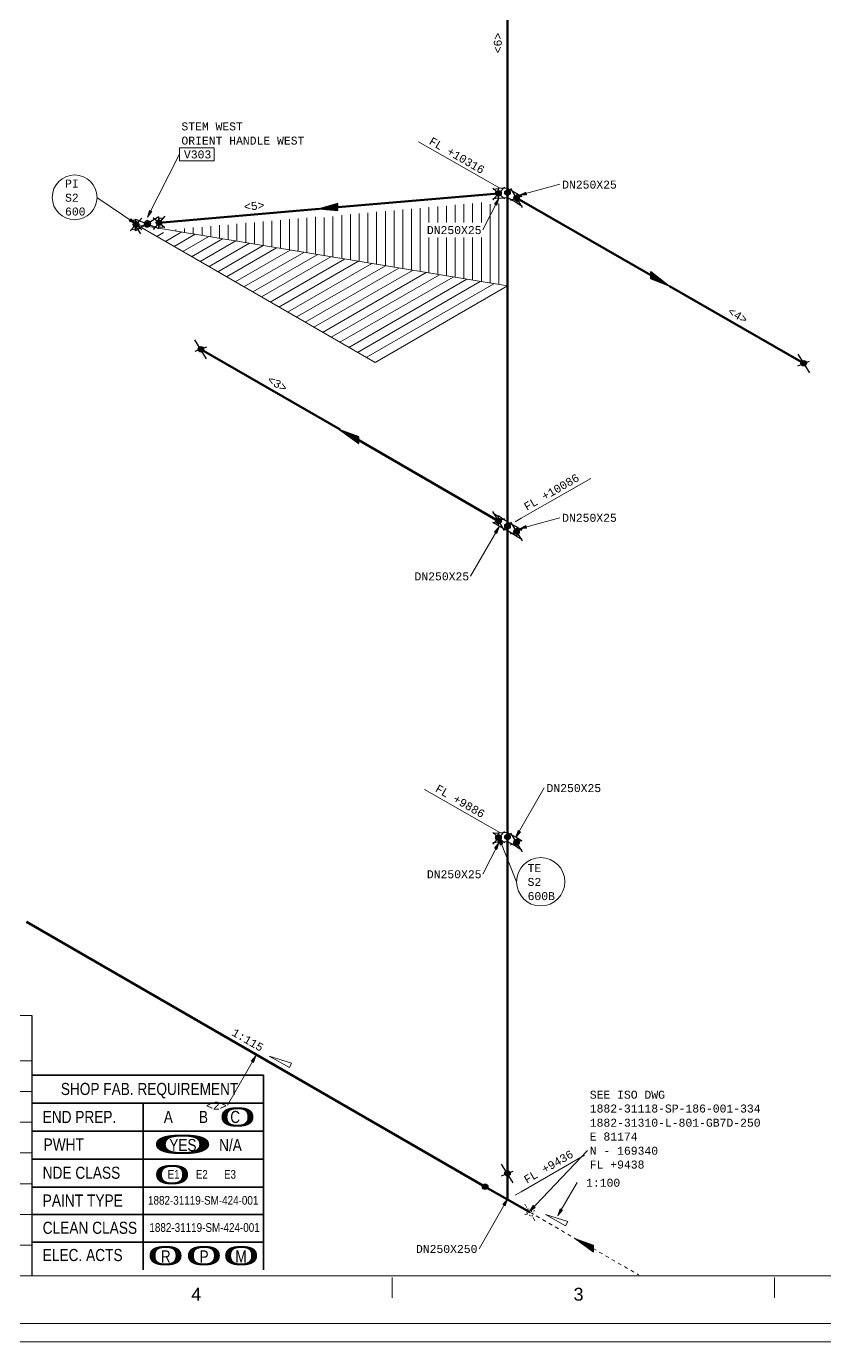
# Model space of a CAD drawing. Header units: inches. Extents: x 0 to 841, y 0 to 594.
# Drawn here: x 421.6 to 641.1, y 0 to 361.6 of the extents above; entities that cross this region are included whole.
import ezdxf
from ezdxf.enums import TextEntityAlignment as Align

# ---------------------------------------------------------------- set-up
doc = ezdxf.new("R2010")
doc.units = ezdxf.units.IN
doc.header["$MEASUREMENT"] = 0
for name, color, linetype in [('BG 0 -2', 7, 'Continuous'), ('BG BG BG BG BG 2', 7, 'Continuous'), ('BG BG BG BG BG TITLETEXT', 7, 'Continuous'), ('BG BG BG BG Default', 7, 'Continuous'), ('BG spoolIsoText', 7, 'Continuous'), ('한국지역난방기술주식회사 CI', 7, 'Continuous')]:
    doc.layers.add(name, color=color, linetype=linetype)
doc.styles.add('Arial', font='arial.ttf')
doc.styles.add('Courier New', font='cour.ttf')

msp = doc.modelspace()

# ---------------------------------------------------------------- hatches: boundary and pattern name
at = {"layer": '한국지역난방기술주식회사 CI', "linetype": 'Continuous'}
h = msp.add_hatch(color=7, dxfattribs=at)
edge = h.paths.add_edge_path()
edge.add_arc((551.4, 315.72), 0.76, 0, 360)
h = msp.add_hatch(color=7, dxfattribs=at)
edge = h.paths.add_edge_path()
edge.add_arc((553.88, 315.88), 0.76, 0, 360)
h = msp.add_hatch(color=7, dxfattribs=at)
edge = h.paths.add_edge_path()
edge.add_arc((553.88, 315.88), 0.76, 0, 360)
h = msp.add_hatch(color=7, dxfattribs=at)
edge = h.paths.add_edge_path()
edge.add_arc((556.36, 314.44), 0.76, 0, 360)
for points in [[(557.16, 315.16), (559.08, 315.32), (558.92, 316.04)], [(454.84, 309.16), (456.04, 310.68), (455.4, 311)], [(551.48, 314.28), (550.28, 312.76), (550.92, 312.44)], [(451.64, 307.32), (450.28, 308.68), (449.88, 308.04)], [(557.16, 223.48), (559.08, 223.64), (558.92, 224.36)], [(551.56, 224.04), (550.28, 222.6), (550.92, 222.2)], [(551.56, 138.44), (551.88, 136.52), (552.6, 136.84)], [(556.12, 138.68), (557.4, 140.12), (556.76, 140.52)], [(551.48, 137.16), (550.28, 135.64), (550.92, 135.32)], [(484.68, 78.6), (483.4, 77.16), (484.04, 76.76)], [(553.88, 39.16), (552.6, 37.72), (553.24, 37.32)], [(559.88, 35.8), (561.48, 36.92), (560.92, 37.48)], [(567.72, 34.68), (569, 36.12), (568.36, 36.52)]]:
    msp.add_hatch(color=7, dxfattribs=at).paths.add_polyline_path(points)
h = msp.add_hatch(color=7, dxfattribs=at)
edge = h.paths.add_edge_path()
edge.add_arc((451.72, 307.16), 0.76, 0, 360)
h = msp.add_hatch(color=7, dxfattribs=at)
edge = h.paths.add_edge_path()
edge.add_arc((458.04, 307.64), 0.76, 0, 360)
h = msp.add_hatch(color=7, dxfattribs=at)
edge = h.paths.add_edge_path()
edge.add_arc((469.56, 272.84), 0.76, 0, 360)
h = msp.add_hatch(color=7, dxfattribs=at)
edge = h.paths.add_edge_path()
edge.add_arc((635.32, 269), 0.76, 0, 360)
h = msp.add_hatch(color=7, dxfattribs=at)
edge = h.paths.add_edge_path()
edge.add_arc((551.4, 225.64), 0.76, 0, 360)
h = msp.add_hatch(color=7, dxfattribs=at)
edge = h.paths.add_edge_path()
edge.add_arc((553.88, 224.2), 0.76, 0, 360)
h = msp.add_hatch(color=7, dxfattribs=at)
edge = h.paths.add_edge_path()
edge.add_arc((553.88, 224.2), 0.76, 0, 360)
h = msp.add_hatch(color=7, dxfattribs=at)
edge = h.paths.add_edge_path()
edge.add_arc((556.36, 222.76), 0.76, 0, 360)
h = msp.add_hatch(color=7, dxfattribs=at)
edge = h.paths.add_edge_path()
edge.add_arc((551.4, 138.6), 0.76, 0, 360)
h = msp.add_hatch(color=7, dxfattribs=at)
edge = h.paths.add_edge_path()
edge.add_arc((553.88, 138.76), 0.76, 0, 360)
h = msp.add_hatch(color=7, dxfattribs=at)
edge = h.paths.add_edge_path()
edge.add_arc((553.88, 138.76), 0.76, 0, 360)
h = msp.add_hatch(color=7, dxfattribs=at)
edge = h.paths.add_edge_path()
edge.add_arc((556.36, 137.32), 0.76, 0, 360)
h = msp.add_hatch(color=7, dxfattribs=at)
edge = h.paths.add_edge_path()
edge.add_arc((553.88, 46.28), 0.76, 0, 360)
h = msp.add_hatch(color=7, dxfattribs=at)
edge = h.paths.add_edge_path()
edge.add_arc((547.72, 42.6), 0.76, 0, 360)

# ---------------------------------------------------------------- linework, layer by layer
at = {"layer": 'BG 0 -2', "color": 2, "linetype": 'Continuous', "lineweight": 25}
msp.add_line((423.08, 89.71), (423.08, 18.11), dxfattribs=at)
at = {"layer": 'BG 0 -2', "color": 7, "linetype": 'Continuous', "lineweight": 9}
for p, q in [((25.11, 18.11), (815.93, 18.11)), ((522.2, 17.68), (522.2, 12.02)), ((627.33, 17.68), (627.33, 12.02)), ((841, 0), (0, 0))]:
    msp.add_line(p, q, dxfattribs=at)
at = {"layer": 'BG BG BG BG BG 2', "color": 2, "linetype": 'Continuous', "lineweight": 15}
for p, q in [((423.08, 89.71), (25.11, 89.71)), ((423.08, 77.24), (25.11, 77.24)), ((423.08, 68.79), (25.11, 68.79)), ((423.08, 60.34), (25.11, 60.34)), ((423.08, 51.89), (25.11, 51.89)), ((423.08, 43.44), (25.11, 43.44)), ((423.08, 34.98), (25.11, 34.98)), ((423.08, 26.53), (25.11, 26.53))]:
    msp.add_line(p, q, dxfattribs=at)
at = {"layer": 'BG BG BG BG Default', "color": 2, "linetype": 'Continuous', "lineweight": 35}
for p, q in [((423.08, 73.27), (486.77, 73.27)), ((486.77, 73.27), (486.77, 19.74)), ((423.08, 65.57), (486.77, 65.57)), ((453.66, 65.57), (453.66, 19.74)), ((423.08, 57.87), (486.77, 57.87)), ((423.08, 50.17), (486.77, 50.17)), ((423.08, 42.46), (486.77, 42.46)), ((423.08, 34.93), (486.77, 34.93)), ((423.08, 27.39), (486.77, 27.39))]:
    msp.add_line(p, q, dxfattribs=at)
at = {"layer": '한국지역난방기술주식회사 CI', "color": 7, "linetype": 'Continuous', "lineweight": 60}
for p, q in [((553.9, 315.9), (553.9, 393.1)), ((551.4, 315.7), (507.2, 311.9)), ((553.9, 224.2), (553.9, 315.9)), ((502.1, 311.4), (458, 307.6)), ((556.4, 314.4), (593.3, 293.2)), ((598.4, 290.2), (635.3, 269)), ((507.9, 250.8), (469.6, 272.8)), ((551.4, 225.6), (513, 247.8)), ((553.9, 138.8), (553.9, 224.2)), ((553.9, 46.3), (553.9, 138.8)), ((421.6, 115.4), (547.7, 42.6)), ((553.9, 39.1), (553.9, 46.3)), ((547.7, 42.6), (553.9, 39.1)), ((553.9, 39.1), (560, 35.6))]:
    msp.add_line(p, q, dxfattribs=at)
at = {"layer": '한국지역난방기술주식회사 CI', "color": 7, "linetype": 'Continuous', "lineweight": 9}
for p, q in [((548.52, 318.92), (529.4, 329.88)), ((454.84, 309.16), (463.64, 326.44)), ((473.24, 328.2), (463.64, 328.2)), ((463.64, 328.2), (463.64, 324.68)), ((473.24, 324.68), (473.24, 328.2)), ((463.64, 324.68), (473.24, 324.68)), ((551.8, 317.08), (548.52, 318.92)), ((553.88, 315.88), (553.88, 290.28)), ((557.16, 315.16), (568.28, 318.2)), ((557.16, 315.16), (558.92, 316.04)), ((559.08, 315.32), (557.16, 315.16)), ((558.92, 316.04), (559.08, 315.32)), ((451.64, 307.32), (440.92, 314.6)), ((454.84, 309.16), (455.4, 311)), ((455.4, 311), (456.04, 310.68)), ((522.68, 295.4), (522.68, 311)), ((525.08, 295), (525.08, 311.24)), ((527.48, 294.6), (527.48, 311.48)), ((529.88, 294.2), (529.88, 311.64)), ((532.28, 307.72), (532.28, 311.88)), ((534.68, 307.72), (534.68, 312.12)), ((537.08, 307.72), (537.08, 312.28)), ((539.48, 307.72), (539.48, 312.52)), ((541.88, 307.72), (541.88, 312.68)), ((544.28, 307.72), (544.28, 312.92)), ((546.68, 307.72), (546.68, 313.16)), ((551.48, 314.28), (547.08, 305.64)), ((549.08, 291), (549.08, 312.68)), ((550.28, 312.76), (551.48, 314.28)), ((550.92, 312.44), (550.28, 312.76)), ((551.48, 314.28), (550.92, 312.44)), ((551.48, 290.6), (551.48, 312.92)), ((449.88, 308.04), (450.28, 308.68)), ((451.64, 307.32), (449.88, 308.04)), ((450.28, 308.68), (451.64, 307.32)), ((456.04, 310.68), (454.84, 309.16)), ((481.88, 302.12), (481.88, 307.56)), ((484.28, 301.72), (484.28, 307.72)), ((486.68, 301.32), (486.68, 307.96)), ((489.08, 300.92), (489.08, 308.12)), ((491.48, 300.52), (491.48, 308.36)), ((493.88, 300.12), (493.88, 308.6)), ((496.28, 299.72), (496.28, 308.76)), ((498.68, 299.4), (498.68, 309)), ((501.08, 299), (501.08, 309.24)), ((503.48, 298.6), (503.48, 309.08)), ((505.88, 298.2), (505.88, 309.32)), ((508.28, 297.8), (508.28, 309.72)), ((510.68, 297.4), (510.68, 309.96)), ((513.08, 297), (513.08, 310.2)), ((515.48, 296.6), (515.48, 310.36)), ((517.88, 296.2), (517.88, 310.6)), ((520.28, 295.8), (520.28, 310.84)), ((451.72, 307.16), (517.48, 269.24)), ((553.88, 290.28), (451.72, 307.16)), ((457.4, 303.8), (459.32, 304.92)), ((459.8, 302.44), (464.28, 305.08)), ((462.2, 301.08), (467.96, 304.44)), ((462.68, 305.32), (462.68, 305.8)), ((464.6, 299.72), (471.72, 303.8)), ((465.08, 304.92), (465.08, 306.04)), ((467.48, 304.52), (467.48, 306.28)), ((469.88, 304.12), (469.88, 306.44)), ((472.28, 303.72), (472.28, 306.68)), ((474.68, 303.32), (474.68, 306.92)), ((477.08, 302.92), (477.08, 307.08)), ((479.48, 302.52), (479.48, 307.32)), ((467, 298.28), (475.48, 303.16)), ((469.4, 296.92), (479.16, 302.6)), ((471.8, 295.56), (482.92, 301.96)), ((474.2, 294.12), (486.68, 301.32)), ((476.6, 292.76), (490.36, 300.76)), ((532.28, 293.8), (532.28, 303.56)), ((534.68, 293.4), (534.68, 303.56)), ((537.08, 293), (537.08, 303.56)), ((539.48, 292.6), (539.48, 303.56)), ((541.88, 292.2), (541.88, 303.56)), ((544.28, 291.8), (544.28, 303.56)), ((546.68, 291.4), (546.68, 303.56)), ((479, 291.4), (494.12, 300.12)), ((481.4, 289.96), (497.88, 299.48)), ((483.8, 288.6), (501.56, 298.84)), ((486.2, 287.24), (505.32, 298.28)), ((488.6, 285.8), (509.08, 297.64)), ((491, 284.44), (512.76, 297)), ((493.4, 283.08), (516.52, 296.44)), ((495.8, 281.64), (520.28, 295.8)), ((498.2, 280.28), (523.96, 295.16)), ((500.6, 278.92), (527.72, 294.52)), ((503, 277.48), (531.48, 293.96)), ((505.4, 276.12), (535.16, 293.32)), ((507.8, 274.76), (538.92, 292.68)), ((510.2, 273.32), (542.68, 292.12)), ((512.6, 271.96), (546.36, 291.48)), ((515, 270.6), (550.12, 290.84)), ((517.48, 269.24), (553.88, 290.28)), ((517.48, 269.24), (553.88, 290.28)), ((557.64, 226.36), (576.76, 237.32)), ((555.96, 225.4), (557.64, 226.36)), ((557.16, 223.48), (568.28, 226.52)), ((557.16, 223.48), (558.92, 224.36)), ((558.92, 224.36), (559.08, 223.64)), ((551.56, 224.04), (543.72, 210.44)), ((550.28, 222.6), (551.56, 224.04)), ((550.92, 222.2), (550.28, 222.6)), ((551.56, 224.04), (550.92, 222.2)), ((559.08, 223.64), (557.16, 223.48)), ((556.12, 138.68), (563.96, 152.28)), ((548.52, 141.8), (531.08, 151.8)), ((551.8, 139.96), (548.52, 141.8)), ((551.56, 138.44), (556.36, 126.44)), ((551.56, 138.44), (552.6, 136.84)), ((551.88, 136.52), (551.56, 138.44)), ((556.12, 138.68), (556.76, 140.52)), ((557.4, 140.12), (556.12, 138.68)), ((556.76, 140.52), (557.4, 140.12)), ((551.48, 137.16), (547.08, 128.52)), ((550.28, 135.64), (551.48, 137.16)), ((550.92, 135.32), (550.28, 135.64)), ((551.48, 137.16), (550.92, 135.32)), ((552.6, 136.84), (551.88, 136.52)), ((484.68, 78.6), (476.84, 65)), ((483.4, 77.16), (484.68, 78.6)), ((484.04, 76.76), (483.4, 77.16)), ((484.68, 78.6), (484.04, 76.76)), ((488.36, 78.52), (493.88, 75.4)), ((494.52, 76.6), (488.36, 78.52)), ((493.88, 75.4), (494.52, 76.6)), ((557.64, 41.24), (575.08, 51.24)), ((559.88, 35.8), (575.88, 52.6)), ((567.72, 34.68), (573, 43.8)), ((555.96, 40.28), (557.64, 41.24)), ((553.88, 39.16), (546.04, 25.56)), ((552.6, 37.72), (553.88, 39.16)), ((553.24, 37.32), (552.6, 37.72)), ((553.88, 39.16), (553.24, 37.32)), ((558.6, 37.8), (558.8, 37.4)), ((559, 37.2), (559.1, 36.9)), ((559.1, 36), (559.2, 36.4)), ((559.4, 36.5), (559.8, 36.4)), ((559.88, 35.8), (560.92, 37.48)), ((561.48, 36.92), (559.88, 35.8)), ((560.2, 36.2), (560.6, 35.8)), ((560.92, 37.48), (561.48, 36.92)), ((567.72, 34.68), (568.36, 36.52)), ((568.36, 36.52), (569, 36.12)), ((558.6, 35), (558.8, 35)), ((559, 35), (559.1, 35.1)), ((559.4, 35.1), (559.2, 35.6)), ((560.2, 34.6), (559.8, 34.8)), ((560.06, 35.56), (560.93, 35.06)), ((560.8, 34.6), (560.5, 34.6)), ((560.8, 35.4), (560.9, 35)), ((561, 35.9), (560.9, 35.9)), ((561, 33.8), (560.9, 34.1)), ((561.4, 36.1), (561.2, 36)), ((561.4, 33.3), (561.2, 33.6)), ((561.79, 34.56), (562.66, 34.06)), ((563.52, 33.55), (564.39, 33.05)), ((564.28, 35), (569.8, 31.88)), ((570.44, 33.08), (564.28, 35)), ((565.25, 32.55), (566.12, 32.05)), ((569, 36.12), (567.72, 34.68)), ((569.8, 31.88), (570.44, 33.08)), ((566.98, 31.55), (567.85, 31.04)), ((568.71, 30.54), (569.58, 30.04)), ((570.44, 29.54), (571.31, 29.04)), ((572.17, 28.53), (572.4, 28.4)), ((572.4, 28.4), (577.5, 26.5)), ((577.5, 24.6), (572.4, 28.4)), ((572.4, 28.4), (577.5, 26.3)), ((577.5, 24.6), (572.9, 28.2)), ((572.9, 28.2), (577.5, 26.2)), ((577.5, 24.7), (573.3, 27.9)), ((573.3, 27.9), (577.5, 26.1)), ((577.5, 24.9), (573.8, 27.6)), ((573.8, 27.6), (577.5, 25.9)), ((577.5, 25), (574.3, 27.3)), ((574.3, 27.3), (577.5, 25.8)), ((577.5, 25.1), (574.8, 27)), ((574.8, 27), (577.5, 25.7)), ((577.5, 25.3), (575.3, 26.7)), ((575.3, 26.7), (577.5, 25.6)), ((577.5, 25.4), (575.8, 26.5)), ((575.8, 26.5), (577.5, 25.4)), ((577.5, 26.5), (577.5, 24.6)), ((577.5, 26.3), (577.5, 24.6)), ((577.5, 26.2), (577.5, 24.7)), ((577.5, 26.1), (577.5, 24.9)), ((577.5, 25.9), (577.5, 25)), ((577.5, 25.8), (577.5, 25.1)), ((577.5, 25.7), (577.5, 25.3)), ((577.5, 25.6), (577.5, 25.4)), ((577.6, 25.5), (578.24, 25.13)), ((579.1, 24.63), (579.97, 24.13)), ((580.84, 23.63), (581.7, 23.13)), ((582.57, 22.63), (583.43, 22.13)), ((584.3, 21.63), (585.16, 21.13)), ((586.03, 20.63), (586.9, 20.13)), ((587.76, 19.63), (588.63, 19.13)), ((589.5, 18.63), (589.9, 18.4)), ((5.1, 5), (836, 5))]:
    msp.add_line(p, q, dxfattribs=at)
at = {"layer": '한국지역난방기술주식회사 CI', "color": 7, "linetype": 'Continuous', "lineweight": 25}
for p, q in [((553, 317.4), (549.8, 313.9)), ((553, 314.2), (549.8, 317.1)), ((551.3, 316.9), (549.9, 316.8)), ((553.8, 317.1), (551.3, 317)), ((551.3, 317), (551.3, 314.4)), ((553.8, 315.8), (553.8, 317.1)), ((553.8, 317.1), (556.4, 315.7)), ((553.8, 315.8), (553.8, 317.1)), ((553.8, 314.6), (553.8, 315.8)), ((553.8, 314.6), (553.8, 315.8)), ((554.7, 317), (557.9, 311.8)), ((554.7, 313.8), (557.9, 315)), ((556.4, 315.7), (556.4, 313.1)), ((556.4, 315.7), (557.8, 314.8)), ((507.2, 312.9), (502.1, 311.4)), ((507.2, 311.8), (502.1, 311.4)), ((502.1, 311.4), (507.2, 311)), ((507.2, 312.7), (502.6, 311.4)), ((502.6, 311.4), (507.2, 311)), ((507.2, 312.6), (503.1, 311.5)), ((503.1, 311.5), (507.2, 311.1)), ((507.2, 312.5), (503.6, 311.5)), ((503.6, 311.5), (507.2, 311.3)), ((507.2, 312.3), (504.1, 311.6)), ((504.1, 311.6), (507.2, 311.4)), ((507.2, 312.2), (504.6, 311.6)), ((504.6, 311.6), (507.2, 311.5)), ((507.2, 312.1), (505, 311.7)), ((505, 311.7), (507.2, 311.7)), ((507.2, 312), (505.5, 311.7)), ((505.5, 311.7), (507.2, 311.8)), ((507.2, 311.8), (507.2, 312.9)), ((507.2, 311), (507.2, 312.7)), ((507.2, 311), (507.2, 312.6)), ((507.2, 311.1), (507.2, 312.5)), ((507.2, 311.3), (507.2, 312.3)), ((507.2, 311.4), (507.2, 312.2)), ((507.2, 311.5), (507.2, 312.1)), ((507.2, 311.7), (507.2, 312)), ((551.3, 314.4), (549.8, 314.2)), ((551.3, 314.4), (553.8, 314.6)), ((556.4, 313.1), (553.8, 314.6)), ((556.4, 313.1), (557.8, 312.3)), ((453.3, 308.9), (450.1, 305.4)), ((453.3, 305.7), (450.1, 308.6)), ((451.7, 308.3), (450.5, 308.2)), ((458, 309.2), (451.6, 305.4)), ((451.6, 305.4), (451.6, 308.6)), ((451.6, 308.6), (458, 306)), ((451.7, 305.9), (451.7, 308.3)), ((454.8, 307.4), (452.2, 305.8)), ((454.2, 307.9), (454, 307.3)), ((454, 307.3), (455.8, 307.4)), ((454.8, 308.2), (454.2, 307.9)), ((454.2, 306.6), (455.4, 308)), ((454.2, 307.9), (455.4, 306.7)), ((454.5, 306.5), (455.1, 308)), ((454.5, 307.9), (455.1, 306.6)), ((455.4, 308), (454.8, 308.2)), ((454.8, 308.2), (454.8, 306.4)), ((455.8, 307.4), (455.4, 308)), ((455.4, 306.7), (455.8, 307.4)), ((459.6, 309.4), (456.4, 305.8)), ((459.6, 306.2), (456.4, 309)), ((458, 307.6), (458, 309.2)), ((459.2, 308.9), (458, 308.8)), ((458, 308.8), (458, 306.4)), ((458, 306), (458, 307.6)), ((450.5, 305.8), (451.7, 305.9)), ((453, 304.6), (451.4, 307.1)), ((454, 307.3), (454.2, 306.6)), ((454.2, 306.6), (454.8, 306.4)), ((454.8, 306.4), (455.4, 306.7)), ((458, 306.4), (459.2, 306.5)), ((593.3, 293.1), (593.3, 294.2)), ((593.3, 294.2), (598.4, 290.2)), ((593.3, 292.2), (593.3, 294)), ((593.3, 294), (597.9, 290.5)), ((593.3, 292.3), (593.3, 293.9)), ((593.3, 293.9), (597.4, 290.7)), ((593.3, 292.4), (593.3, 293.8)), ((593.3, 293.8), (596.9, 291)), ((593.3, 292.6), (593.3, 293.6)), ((593.3, 293.6), (596.4, 291.3)), ((593.3, 292.6), (593.3, 293.5)), ((593.3, 293.5), (595.9, 291.6)), ((593.3, 292.8), (593.3, 293.4)), ((593.3, 293.4), (595.4, 291.8)), ((593.3, 293), (593.3, 293.3)), ((593.3, 293.3), (595, 292.2)), ((593.3, 293), (593.3, 293.1)), ((593.3, 293.1), (598.4, 290.2)), ((595.4, 291.8), (593.3, 293)), ((595, 292.2), (593.3, 293)), ((595.9, 291.6), (593.3, 292.8)), ((596.9, 291), (593.3, 292.6)), ((596.4, 291.3), (593.3, 292.6)), ((597.4, 290.7), (593.3, 292.4)), ((597.9, 290.5), (593.3, 292.3)), ((598.4, 290.2), (593.3, 292.2)), ((471.1, 270.2), (467.9, 275.4)), ((471.1, 273.4), (467.9, 272.2)), ((633.7, 271.5), (636.9, 266.4)), ((633.7, 268.3), (636.9, 269.6)), ((513, 248.8), (507.8, 250.7)), ((507.8, 250.7), (513, 246.9)), ((513, 247.8), (507.8, 250.7)), ((513, 248.6), (508.3, 250.4)), ((508.3, 250.4), (513, 247)), ((513, 248.6), (508.9, 250.2)), ((508.9, 250.2), (513, 247)), ((513, 248.4), (509.4, 249.8)), ((509.4, 249.8), (513, 247.2)), ((513, 248.2), (509.8, 249.6)), ((509.8, 249.6), (513, 247.3)), ((513, 248.2), (510.3, 249.3)), ((510.3, 249.3), (513, 247.4)), ((513, 248), (510.8, 249)), ((510.8, 249), (513, 247.6)), ((513, 247.9), (511.3, 248.7)), ((511.3, 248.7), (513, 247.7)), ((513, 247.8), (513, 248.8)), ((513, 246.9), (513, 248.6)), ((513, 247), (513, 248.6)), ((513, 247), (513, 248.4)), ((513, 247.2), (513, 248.2)), ((513, 247.3), (513, 248.2)), ((513, 247.4), (513, 248)), ((513, 247.6), (513, 247.9)), ((513, 247.7), (513, 247.8)), ((553, 223), (549.8, 228.2)), ((553, 226.2), (549.8, 225)), ((551.3, 224.4), (549.8, 225.2)), ((551.3, 226.9), (549.9, 227.7)), ((553.8, 225.4), (551.3, 227)), ((551.3, 227), (551.3, 224.4)), ((551.3, 224.4), (553.8, 223)), ((553.8, 224.2), (553.8, 225.4)), ((553.8, 224.2), (553.8, 225.4)), ((553.8, 225.4), (556.4, 224)), ((554.7, 225.3), (557.9, 220.2)), ((553.8, 223), (553.8, 224.2)), ((553.8, 223), (553.8, 224.2)), ((556.4, 221.4), (553.8, 223)), ((554.7, 222.1), (557.9, 223.4)), ((556.4, 224), (556.4, 221.4)), ((556.4, 224), (557.8, 223.1)), ((556.4, 221.4), (557.8, 220.6)), ((553, 140.3), (549.8, 136.8)), ((553, 137.1), (549.8, 140)), ((551.3, 139.8), (549.9, 139.7)), ((553.8, 140), (551.3, 139.8)), ((551.3, 139.8), (551.3, 137.3)), ((551.3, 137.3), (553.8, 137.5)), ((553.8, 138.7), (553.8, 140)), ((553.8, 138.7), (553.8, 140)), ((553.8, 140), (556.4, 138.6)), ((553.8, 137.5), (553.8, 138.7)), ((553.8, 137.5), (553.8, 138.7)), ((556.4, 136), (553.8, 137.5)), ((554.7, 139.8), (557.9, 134.7)), ((554.7, 136.6), (557.9, 137.9)), ((556.4, 138.6), (556.4, 136)), ((556.4, 138.6), (557.8, 137.7)), ((551.3, 137.3), (549.8, 137.1)), ((556.4, 136), (557.8, 135.2)), ((555.4, 43.7), (552.2, 48.8)), ((552.2, 45.6), (555.4, 46.9))]:
    msp.add_line(p, q, dxfattribs=at)
at = {"layer": '한국지역난방기술주식회사 CI', "color": 7, "linetype": 'Continuous', "lineweight": 9, "const_width": 0.1}
for points in [[(557.16, 315.16), (559.08, 315.32), (558.92, 316.04)], [(454.84, 309.16), (456.04, 310.68), (455.4, 311)], [(551.48, 314.28), (550.28, 312.76), (550.92, 312.44)], [(451.64, 307.32), (450.28, 308.68), (449.88, 308.04)], [(551.56, 224.04), (550.28, 222.6), (550.92, 222.2)], [(557.16, 223.48), (559.08, 223.64), (558.92, 224.36)], [(551.56, 138.44), (551.88, 136.52), (552.6, 136.84)], [(556.12, 138.68), (557.4, 140.12), (556.76, 140.52)], [(551.48, 137.16), (550.28, 135.64), (550.92, 135.32)], [(484.68, 78.6), (483.4, 77.16), (484.04, 76.76)], [(553.88, 39.16), (552.6, 37.72), (553.24, 37.32)], [(559.88, 35.8), (561.48, 36.92), (560.92, 37.48)], [(567.72, 34.68), (569, 36.12), (568.36, 36.52)]]:
    msp.add_lwpolyline(points, close=True, dxfattribs=at)
at = {"layer": '한국지역난방기술주식회사 CI', "color": 7, "linetype": 'Continuous', "lineweight": 9}
for centre, radius in [((434.84, 314.6), 6.16), ((563, 126.44), 6.64)]:
    msp.add_circle(centre, radius, dxfattribs=at)
at = {"layer": '한국지역난방기술주식회사 CI', "color": 7, "linetype": 'Continuous', "lineweight": 25}
for centre in [(551.4, 315.72), (553.88, 315.88), (553.88, 315.88), (556.36, 314.44), (451.72, 307.16), (458.04, 307.64), (469.56, 272.84), (635.32, 269), (551.4, 225.64), (553.88, 224.2), (553.88, 224.2), (556.36, 222.76), (551.4, 138.6), (553.88, 138.76), (553.88, 138.76), (556.36, 137.32), (553.88, 46.28), (547.72, 42.6)]:
    msp.add_circle(centre, 0.76, dxfattribs=at)

# ---------------------------------------------------------------- texts
at = {"layer": 'BG 0 -2', "color": 7, "style": 'Arial', "width": 1.008516}
for s, p in [('4', (468.28, 13.05)), ('3', (573.41, 13.05))]:
    msp.add_text(s, height=3.54, dxfattribs=at).set_placement(p, align=Align.MIDDLE)
at = {"layer": 'BG BG BG BG BG TITLETEXT', "color": 4, "style": 'Arial'}
for s, height, width, p in [('SHOP FAB. REQUIREMENT', 3.3327, 0.806085, (431.05, 69.48)), ('END PREP.', 3.333, 0.806116, (426.06, 61.78)), ('PWHT', 3.333, 0.809267, (426.31, 54.2)), ('NDE CLASS', 3.333, 0.807799, (426.06, 46.45)), ('PAINT TYPE', 3.333, 0.811381, (426.06, 38.8)), ('CLEAN CLASS', 3.3327, 0.809087, (426.06, 31.32)), ('ELEC. ACTS', 3.333, 0.808712, (426.06, 23.83))]:
    msp.add_text(s, height=height, dxfattribs=dict(at, width=width)).set_placement(p, align=Align.MIDDLE_LEFT)
for s, height, width, p in [('A       B      C', 3.3327, 0.79386, (469.85, 61.78)), ('YES      N/A', 3.3327, 0.802667, (470.84, 54.06)), ('E1      E2      E3', 2.4, 0.800459, (469.81, 46)), ('1882-31119-SM-424-001', 2.4, 0.809955, (470.19, 38.86)), ('1882-31119-SM-424-001', 2.4, 0.809955, (470.57, 31.39)), ('R', 3.33, 0.797964, (459.89, 23.43)), ('P', 3.33, 0.817261, (470.42, 23.43)), ('M', 3.33, 0.803768, (480.6, 23.43))]:
    msp.add_text(s, height=height, dxfattribs=dict(at, width=width)).set_placement(p, align=Align.MIDDLE_CENTER)
at = {"layer": 'BG spoolIsoText', "color": 2, "style": 'Arial'}
for width, p in [(2.521291, (479.62, 61.77)), (4.202152, (464.51, 54.25)), (2.521291, (461.63, 45.92)), (2.521291, (459.84, 23.64)), (2.521291, (470.39, 23.64)), (2.521291, (480.63, 23.64))]:
    msp.add_text('0', height=5.23, dxfattribs=dict(at, width=width)).set_placement(p, align=Align.MIDDLE_CENTER)
at = {"layer": '한국지역난방기술주식회사 CI', "color": 7, "style": 'Courier New', "width": 0.85213}
for s, rotation, p in [('<6>', 90, (552.3, 354.2)), ('FL +10316', 330, (532.1, 329.4)), ('<5>', 5, (481.5, 310.9)), ('<4>', 330, (614.2, 282.6)), ('<3>', 330, (487.6, 263.8)), ('FL +10086', 30, (559.2, 228.4)), ('FL +9886', 330, (533.8, 151.4)), (' 1:115', 330, (476.2, 85.3)), ('FL +9436', 30, (559.2, 43.4))]:
    msp.add_text(s, height=2.2, rotation=rotation, dxfattribs=at).set_placement(p)
for s, p in [('STEM WEST', (464.2, 333)), ('ORIENT HANDLE WEST', (464.2, 329.1)), ('V303', (464.9, 325.3)), ('PI', (432.2, 317.3)), ('DN250X25', (568.9, 317)), ('S2', (432.2, 313.4)), ('600', (432.2, 309.6)), ('DN250X25', (531.7, 304.5)), ('DN250X25', (568.9, 225.4)), ('DN250X25', (528.3, 209.3)), ('DN250X25', (564.6, 151.1)), ('TE', (559.4, 129.1)), ('DN250X25', (531.7, 127.4)), ('S2', (559.4, 125.3)), ('600B', (559.4, 121.4)), ('SEE ISO DWG', (576.5, 66.8)), ('<2>', (471, 63.8)), ('1882-31118-SP-186-001-334', (576.5, 63)), ('1882-31310-L-801-GB7D-250', (576.5, 59.1)), ('E 81174', (576.5, 55.3)), ('N - 169340', (576.5, 51.4)), ('FL +9438', (576.5, 47.6)), (' 1:100', (573.6, 42.6)), ('DN250X250', (528.7, 24.4))]:
    msp.add_text(s, height=2.2, dxfattribs=at).set_placement(p)

doc.saveas('drawing.dxf')
